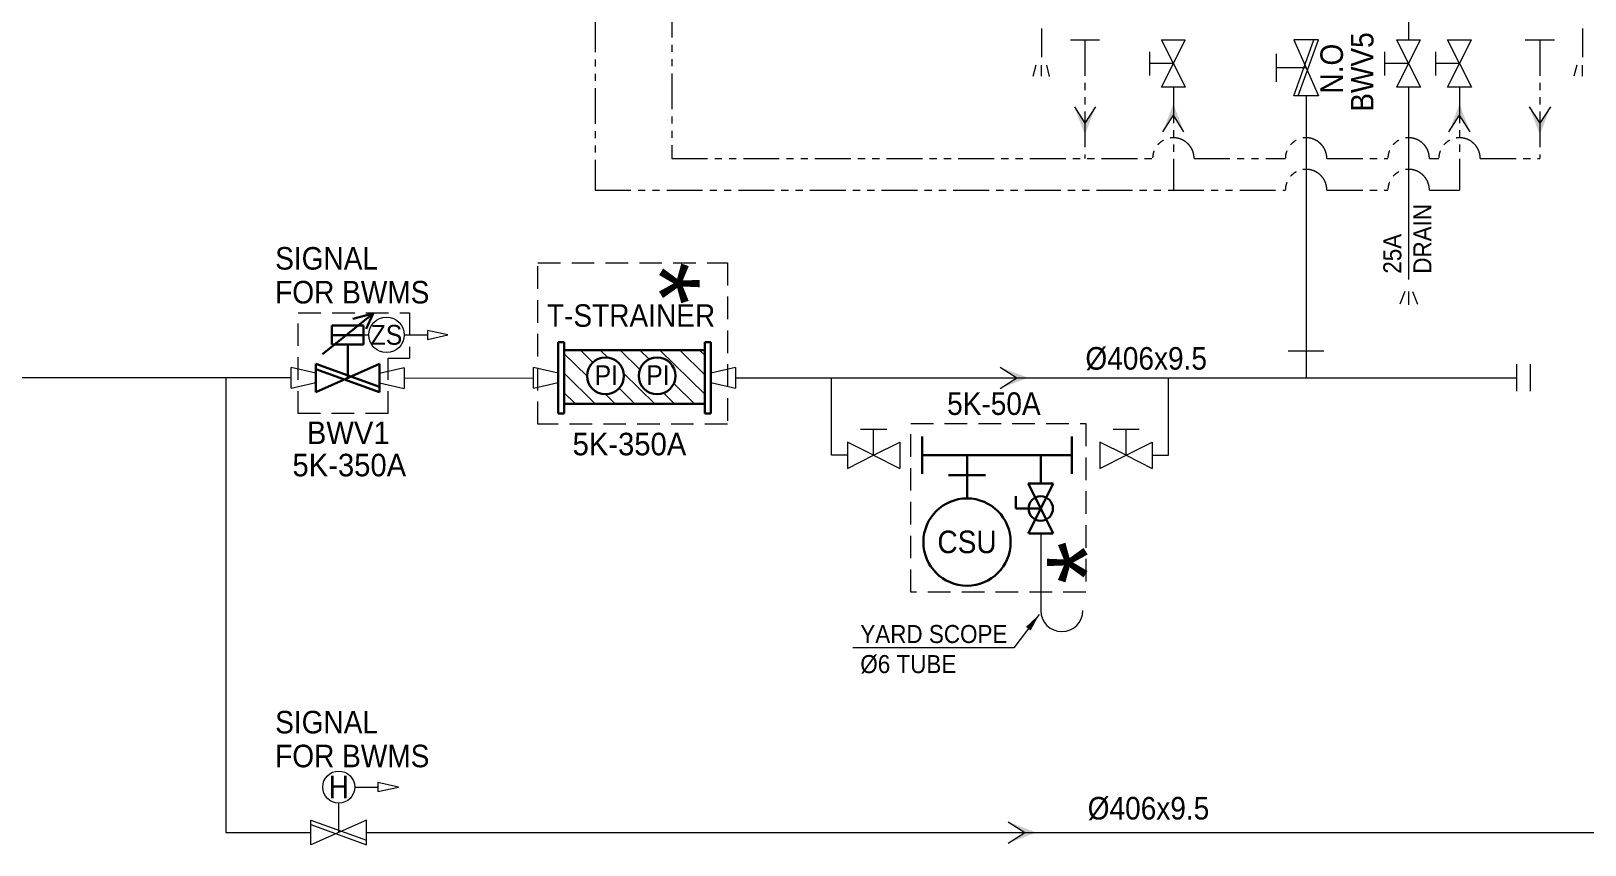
# Model space of a CAD drawing. Extents: x -553847 to 4496999, y 514150 to 878882.
# Drawn here: x 4382612 to 4399829, y 588251 to 597272 of the extents above; entities that cross this region are included whole.
import ezdxf

# ---------------------------------------------------------------- set-up
doc = ezdxf.new("R2010")
doc.units = 0
doc.header["$LTSCALE"] = 25
doc.header["$MEASUREMENT"] = 0
for name, pattern in [('DASHED', [0.75, 0.5, -0.25]), ('HIDDEN', [0.375, 0.25, -0.125]), ('PHANTOM', [63.5, 31.75, -6.35, 6.35, -6.35, 6.35, -6.35])]:
    doc.linetypes.add(name, pattern=pattern)
doc.layers.add('0.3 Text', color=7, linetype='CONTINUOUS')
for name, color, linetype, lineweight in [('0.4 Maker scope box', 3, 'HIDDEN', 9), ('0.5 Dim', 1, 'CONTINUOUS', 9), ('1.1 Y_Pipe', 7, 'CONTINUOUS', 13), ('1.5 M_Equip', 4, 'CONTINUOUS', 30), ('1.7 Signal', 6, 'ZIGZAG', 9), ('1.8 PRU Cooling', 253, 'PHANTOM', 9), ('1.9 Arrow', 1, 'CONTINUOUS', 9)]:
    doc.layers.add(name, color=color, linetype=linetype, lineweight=lineweight)
doc.styles.add('ARIAL', font='arial.ttf')
doc.styles.get("Standard").update_dxf_attribs({"font": '', "width": 0.95, "height": 250})
doc.styles.get('Standard').set_extended_font_data('Gulim')
doc.linetypes.add('ZIGZAG', pattern='A,0.0001,-0.2,[131,ltypeshp.shx,S=0.2,R=0,X=-0.2,Y=0],-0.4,[131,ltypeshp.shx,S=0.2,R=180,X=0.2,Y=0],-0.2', length=0.8001)
doc.dimstyles.new('TC50', dxfattribs={"dimtxt": 250, "dimasz": 200, "dimexe": 100, "dimexo": 100, "dimgap": 100, "dimtad": 1, "dimtoh": 1, "dimdec": 0, "dimrnd": 0.0005, "dimzin": 9, "dimdsep": 46, "dimtxsty": 'Standard', "dimcen": -3.5, "dimclrd": 1, "dimclre": 1, "dimazin": 2, "dimtfac": 0.6, "dimtdec": 0, "dimtmove": 0, "dimatfit": 3, "dimfxl": 4, "dimtolj": 1, "dimlwd": 15, "dimlwe": 15, "dimarcsym": 0})

msp = doc.modelspace()

# ---------------------------------------------------------------- hatches: boundary and pattern name
at = {"layer": '1.9 Arrow'}
h = msp.add_hatch(color=256, dxfattribs=at)
h.paths.add_polyline_path([(4394288.9, 596121.4), (4394288.9, 596249), (4394406.4, 596432.3)])
h.paths.add_polyline_path([(4394288.9, 596121.4), (4394171.5, 596432.3), (4394288.9, 596249)])
h = msp.add_hatch(color=256, dxfattribs=at)
h.paths.add_polyline_path([(4395268.4, 596466.3), (4395268.4, 596338.7), (4395385.8, 596155.3)])
h.paths.add_polyline_path([(4395268.4, 596466.3), (4395150.9, 596155.3), (4395268.4, 596338.7)])
h = msp.add_hatch(color=256, dxfattribs=at)
h.paths.add_polyline_path([(4398439.1, 596466.3), (4398439.1, 596338.7), (4398556.5, 596155.3)])
h.paths.add_polyline_path([(4398439.1, 596466.3), (4398321.6, 596155.3), (4398439.1, 596338.7)])
h = msp.add_hatch(color=256, dxfattribs=at)
h.paths.add_polyline_path([(4399329.4, 596121.4), (4399329.4, 596249), (4399446.8, 596432.3)])
h.paths.add_polyline_path([(4399329.4, 596121.4), (4399211.9, 596432.3), (4399329.4, 596249)])
h = msp.add_hatch(color=256, dxfattribs=at)
h.paths.add_polyline_path([(4393660.4, 593428.8), (4393532.9, 593428.8), (4393349.5, 593311.4)])
h.paths.add_polyline_path([(4393660.4, 593428.8), (4393349.5, 593546.3), (4393532.9, 593428.8)])
h = msp.add_hatch(color=256, dxfattribs=at)
h.paths.add_polyline_path([(4393750.4, 588388.7), (4393622.9, 588388.7), (4393439.5, 588271.3)])
h.paths.add_polyline_path([(4393750.4, 588388.7), (4393439.5, 588506.2), (4393622.9, 588388.7)])

# ---------------------------------------------------------------- linework, layer by layer
at = {"layer": '0.4 Maker scope box', "linetype": 'DASHED', "lineweight": 15, "ltscale": 20}
for p, q in [((4386567, 593031.5), (4386567, 593644.7)), ((4386567, 593644.7), (4386803.9, 593644.7))]:
    msp.add_line(p, q, dxfattribs=at)
at = {"layer": '0.4 Maker scope box', "linetype": 'DASHED', "lineweight": 15, "ltscale": 20, "elevation": 0}
msp.add_lwpolyline([(4390327.5, 594703.1), (4390327.5, 592914.1), (4388226.8, 592914.1), (4388226.8, 594703.1)], close=True, dxfattribs=at)
at = {"layer": '0.4 Maker scope box', "linetype": 'DASHED', "lineweight": 15, "ltscale": 20}
msp.add_lwpolyline([(4386567, 593031.5), (4385572.4, 593031.5), (4385572.4, 594147.5), (4386803.9, 594147.5), (4386803.9, 593644.7)], dxfattribs=at)
msp.add_lwpolyline([(4394299.1, 592920.3), (4394299.1, 591053.8), (4392359.1, 591053.8), (4392359.1, 592920.3)], close=True, dxfattribs=at)
at = {"layer": '1.1 Y_Pipe'}
for p, q in [((4397875.5, 597746.8), (4397875.5, 597173.6)), ((4395137.2, 597173.6), (4395399.5, 597173.6)), ((4395268.4, 596911.3), (4395137.2, 597173.6)), ((4395268.4, 596911.3), (4395399.5, 597173.6)), ((4396876.8, 597173.6), (4396601.8, 597173.6)), ((4396601.8, 597173.6), (4396876.8, 596554.2)), ((4396601.8, 596554.2), (4396823.7, 597173.6)), ((4396651.4, 596554.2), (4396876.8, 597173.6)), ((4397744.4, 597173.6), (4398006.6, 597173.6)), ((4397875.5, 596911.3), (4397744.4, 597173.6)), ((4397875.5, 596911.3), (4398006.6, 597173.6)), ((4398307.9, 597173.6), (4398570.2, 597173.6)), ((4398439, 596911.3), (4398307.9, 597173.6)), ((4398439.1, 596911.3), (4398570.2, 597173.6)), ((4395006.1, 596780.2), (4395006.1, 597042.5)), ((4396413.1, 596709.1), (4396413.1, 597018.8)), ((4397613.3, 596780.2), (4397613.3, 597042.5)), ((4398176.8, 596780.2), (4398176.8, 597042.5)), ((4395268.4, 596911.3), (4395006.1, 596911.3)), ((4395137.2, 596649.1), (4395268.4, 596911.3)), ((4395268.4, 596911.3), (4395399.5, 596649.1)), ((4396739.3, 596863.9), (4396413.1, 596863.9)), ((4397875.5, 596911.3), (4397613.3, 596911.3)), ((4397744.4, 596649.1), (4397875.5, 596911.3)), ((4397875.5, 596911.3), (4398006.6, 596649.1)), ((4398439.1, 596911.3), (4398176.8, 596911.3)), ((4398307.9, 596649.1), (4398439.1, 596911.3)), ((4398439.1, 596911.3), (4398570.2, 596649.1)), ((4395399.5, 596649.1), (4395137.2, 596649.1)), ((4398006.6, 596649.1), (4397744.4, 596649.1)), ((4398570.2, 596649.1), (4398307.9, 596649.1)), ((4396876.8, 596554.2), (4396601.8, 596554.2)), ((4397833.7, 594383.4), (4397778.6, 594244.1)), ((4397875.5, 594383.8), (4397875.5, 594237.3)), ((4397919.2, 594383.4), (4397974.3, 594244.1)), ((4385493.5, 593314), (4385493.5, 593543.7)), ((4385767.8, 593480.1), (4385493.5, 593543.7)), ((4385767.8, 593377.5), (4385767.8, 593480.1)), ((4386746.2, 593540.1), (4386472, 593476.6)), ((4386746.2, 593540.1), (4386746.2, 593310.4)), ((4388179.1, 593314), (4388179.1, 593543.6)), ((4388453.4, 593480.1), (4388179.1, 593543.6)), ((4388453.4, 593377.5), (4388453.4, 593480.1)), ((4390416.3, 593543.7), (4390142, 593480.1)), ((4390142, 593480.1), (4390142, 593377.5)), ((4390416.3, 593543.7), (4390416.3, 593314)), ((4385493.5, 593314), (4385767.8, 593377.5)), ((4386472, 593476.6), (4386472, 593373.9)), ((4386472, 593373.9), (4386746.2, 593310.4)), ((4388179.1, 593314), (4388453.4, 593377.5)), ((4390142, 593377.5), (4390416.3, 593314)), ((4390416.3, 593428.8), (4399071.5, 593428.8)), ((4391479.1, 592570.2), (4391479.1, 593428.8)), ((4395213.1, 592570.2), (4395213.1, 593428.8)), ((4391801.8, 592860.4), (4392092, 592860.4)), ((4391946.9, 592570.2), (4391946.9, 592860.4)), ((4394600.2, 592860.4), (4394890.4, 592860.4)), ((4394745.3, 592570.2), (4394745.3, 592860.4)), ((4391656.6, 592715.3), (4391656.6, 592425.1)), ((4391946.9, 592570.2), (4391656.6, 592715.3)), ((4391946.9, 592570.2), (4392237.1, 592715.3)), ((4392237.1, 592715.3), (4392237.1, 592425.1)), ((4394455.1, 592715.3), (4394455.1, 592425.1)), ((4394745.3, 592570.2), (4394455.1, 592715.3)), ((4394745.3, 592570.2), (4395035.5, 592715.3)), ((4395035.5, 592715.3), (4395035.5, 592425.1)), ((4391656.6, 592570.2), (4391479.1, 592570.2)), ((4391656.6, 592425.1), (4391946.9, 592570.2)), ((4391946.9, 592570.2), (4391946.8, 592570.2)), ((4391946.9, 592570.2), (4392237.1, 592425.1)), ((4394455.1, 592425.1), (4394745.3, 592570.2)), ((4394745.3, 592570.2), (4394745.3, 592570.2)), ((4394745.3, 592570.2), (4395035.5, 592425.1)), ((4395035.5, 592570.2), (4395213.1, 592570.2)), ((4386020.2, 588388.7), (4386020.2, 588714.9)), ((4385710.5, 588251.2), (4385710.5, 588526.2)), ((4386329.9, 588526.2), (4385710.5, 588251.2)), ((4385710.5, 588526.2), (4386329.9, 588304.3)), ((4386329.9, 588251.2), (4386329.9, 588526.2)), ((4385710.5, 588476.7), (4386329.9, 588251.2))]:
    msp.add_line(p, q, dxfattribs=at)
at = {"layer": '1.1 Y_Pipe', "linetype": 'Continuous', "ltscale": 30}
for p, q in [((4397875.5, 596649.1), (4397875.5, 594518.8)), ((4396739.3, 596554.2), (4396739.3, 593428.8)), ((4396541.8, 593728.8), (4396936.8, 593728.8)), ((4399071.5, 593578.8), (4399071.5, 593278.8)), ((4399221.5, 593578.8), (4399221.5, 593278.8)), ((4385493.5, 593428.8), (4372905.7, 593428.8)), ((4384770.5, 593427), (4384770.5, 588388.7)), ((4393800.1, 591702.2), (4393800.1, 590848.5)), ((4384770.5, 588388.7), (4385710.5, 588388.7)), ((4386329.9, 588388.7), (4404091.4, 588388.7))]:
    msp.add_line(p, q, dxfattribs=at)
at = {"layer": '1.1 Y_Pipe', "linetype": 'Continuous', "ltscale": 75}
for p, q in [((4386295.9, 593904.1), (4386353.3, 593904.1)), ((4386746.2, 593425.3), (4388179.1, 593428.8))]:
    msp.add_line(p, q, dxfattribs=at)
at = {"layer": '1.1 Y_Pipe', "color": 0}
msp.add_circle((4386550.2, 593904.1), 196.8, dxfattribs=at)
at = {"layer": '1.1 Y_Pipe', "linetype": 'Continuous', "ltscale": 30}
msp.add_circle((4386020.2, 588892.6), 177.6, dxfattribs=at)
msp.add_arc((4394033.1, 590848.5), 233, 180, 0, dxfattribs=at)
at = {"layer": '1.5 M_Equip'}
for p, q in [((4385841.3, 593691.3), (4386400.3, 594140)), ((4385943.8, 594008.5), (4386295.9, 594008.5)), ((4385943.8, 593796.1), (4385943.8, 594008.5)), ((4386400.3, 594140), (4386178.1, 594081.7)), ((4386295.9, 594008.5), (4386295.9, 593796.1)), ((4386400.3, 594140), (4386324.2, 593971.8)), ((4385943.8, 593902.3), (4386295.9, 593902.3)), ((4385943.8, 593796.1), (4386295.9, 593796.1))]:
    msp.add_line(p, q, dxfattribs=at)
at = {"layer": '1.5 M_Equip', "color": 4}
for p, q in [((4386119.9, 593425.2), (4386119.9, 593796.1)), ((4388453.4, 593823.8), (4388453.4, 593033.8)), ((4388453.4, 593823.8), (4388519.4, 593823.8)), ((4388519.4, 593823.8), (4388519.4, 593033.8)), ((4388519.4, 593735.8), (4388923.7, 593735.8)), ((4388923.7, 593735.8), (4389649.7, 593735.8)), ((4389649.7, 593735.8), (4390076, 593735.8)), ((4390076, 593823.8), (4390076, 593033.8)), ((4390076, 593823.8), (4390142, 593823.8)), ((4390142, 593823.8), (4390142, 593033.8)), ((4385767.8, 593268.9), (4385767.8, 593581.6)), ((4386472, 593581.6), (4385767.8, 593268.9)), ((4385767.8, 593581.6), (4386472, 593327.8)), ((4385767.8, 593522.7), (4386472, 593268.9)), ((4386472, 593268.9), (4386472, 593581.6)), ((4388519.4, 593141.8), (4390076, 593141.8)), ((4388453.4, 593033.8), (4388519.4, 593033.8)), ((4390076, 593033.8), (4390142, 593033.8)), ((4392486.2, 592776.2), (4392486.2, 592364.3)), ((4394144.8, 592776.2), (4394144.8, 592364.3)), ((4394144.8, 592570.2), (4392486.2, 592570.2)), ((4392982.2, 592570.2), (4392982.2, 592091.4)), ((4393799, 592257.2), (4393799, 592570.2)), ((4392776.2, 592348.8), (4393188.2, 592348.8)), ((4393521.5, 592118.4), (4393521.5, 591979.7)), ((4393937.7, 592257.2), (4393660.2, 592257.2)), ((4393660.2, 592257.2), (4393799, 591979.7)), ((4393799, 591979.7), (4393937.7, 592257.2)), ((4393799, 591979.7), (4393521.5, 591979.7)), ((4393799, 591979.7), (4393660.2, 591702.2)), ((4393799, 591979.7), (4393937.7, 591702.2)), ((4393665.5, 591702.2), (4393934.8, 591702.2))]:
    msp.add_line(p, q, dxfattribs=at)
at = {"layer": '1.5 M_Equip', "color": 4, "lineweight": 9}
for p, q in [((4388519.4, 593695.7), (4388772.4, 593446.7)), ((4388698.6, 593735.8), (4388837.5, 593599.1)), ((4388918.6, 593735.8), (4389004.3, 593651.5)), ((4389138.6, 593735.8), (4389357.2, 593520.8)), ((4389358.6, 593735.8), (4389461.8, 593634.3)), ((4389578.6, 593735.8), (4390076, 593246.4)), ((4389798.6, 593735.8), (4390076, 593462.8)), ((4390018.6, 593735.8), (4390076, 593679.3)), ((4389177.2, 593481.4), (4389522.3, 593141.8)), ((4388519.4, 593479.2), (4388862.3, 593141.8)), ((4389127.5, 593313.8), (4389302.3, 593141.8)), ((4389733.9, 593366.6), (4389962.3, 593141.8)), ((4388519.4, 593262.7), (4388642.3, 593141.8)), ((4388976.2, 593246.2), (4389082.3, 593141.8)), ((4389622.1, 593260.1), (4389742.3, 593141.8))]:
    msp.add_line(p, q, dxfattribs=at)
at = {"layer": '1.5 M_Equip', "color": 4}
for centre, radius in [((4388976, 593449.8), 203.6), ((4389548, 593449.8), 203.6), ((4393799, 591979.7), 135.4), ((4392982.2, 591608), 483.5)]:
    msp.add_circle(centre, radius, dxfattribs=at)
at = {"layer": '1.7 Signal', "linetype": 'ZIGZAG', "ltscale": 10}
for p, q in [((4386747, 593904.1), (4387003.2, 593904.1)), ((4386197.8, 588892.6), (4386454.1, 588892.6))]:
    msp.add_line(p, q, dxfattribs=at)
at = {"layer": '1.8 PRU Cooling', "linetype": 'PHANTOM', "ltscale": 0.5}
for p, q in [((4393806.9, 602854.9), (4393808.3, 596981.7)), ((4399795, 602854.8), (4399801.9, 596982.2)), ((4389710.2, 601564.7, 0), (4389710.2, 595858.8, 0)), ((4388860.9, 598226.7, 0), (4388860.9, 595508.8, 0)), ((4394128, 597173.6), (4394449.9, 597173.6)), ((4394288.9, 597173.6), (4394288.9, 595858.8)), ((4399168.4, 597173.6), (4399490.3, 597173.6)), ((4399329.4, 597173.6), (4399329.4, 595858.8)), ((4393743.7, 596892.6, 0), (4393710.1, 596769.5, 0)), ((4393802.9, 596892.6, 0), (4393802.9, 596771.3, 0)), ((4393861.2, 596892.6, 0), (4393894, 596769.4, 0)), ((4399738.2, 596893.6, 0), (4399704.6, 596770.6, 0)), ((4399797.4, 596893.6, 0), (4399797.4, 596772.3, 0)), ((4395268.4, 596649.1), (4395268.4, 595508.8)), ((4398439.1, 596649.1), (4398439.1, 595508.8)), ((4389710.2, 595858.8), (4395038.4, 595858.8)), ((4395498.4, 595858.8), (4396509.3, 595858.8)), ((4396969.3, 595858.8), (4397645.5, 595858.8)), ((4398105.5, 595858.8), (4398209.1, 595858.8)), ((4398669.1, 595858.8), (4399329.4, 595858.8)), ((4388860.9, 595508.8, 0), (4396509.3, 595508.8, 0)), ((4396969.3, 595508.8), (4397645.5, 595508.8)), ((4398105.5, 595508.8), (4398439.1, 595508.8))]:
    msp.add_line(p, q, dxfattribs=at)
for centre in [(4395268.4, 595858.8), (4396739.3, 595858.8), (4397875.5, 595858.8), (4398439.1, 595858.8), (4396739.3, 595508.8), (4397875.5, 595508.8)]:
    msp.add_arc(centre, 230, 0, 180, dxfattribs=at)
at = {"layer": '1.9 Arrow'}
for p, q in [((4394171.5, 596432.3), (4394288.9, 596249)), ((4394406.4, 596432.3), (4394288.9, 596249)), ((4399211.9, 596432.3), (4399329.4, 596249)), ((4399446.8, 596432.3), (4399329.4, 596249)), ((4395150.9, 596155.3), (4395268.4, 596338.7)), ((4395385.8, 596155.3), (4395268.4, 596338.7)), ((4398321.6, 596155.3), (4398439.1, 596338.7)), ((4398556.5, 596155.3), (4398439.1, 596338.7)), ((4387003.2, 593954.2), (4387003.2, 593854)), ((4387230.3, 593904.1), (4387003.2, 593954.2)), ((4387003.2, 593854), (4387230.3, 593904.1)), ((4393349.5, 593546.3), (4393532.9, 593428.8)), ((4393349.5, 593311.4), (4393532.9, 593428.8)), ((4386454.1, 588942.6), (4386454.1, 588842.5)), ((4386681.1, 588892.6), (4386454.1, 588942.6)), ((4386454.1, 588842.5), (4386681.1, 588892.6)), ((4393439.5, 588506.2), (4393622.9, 588388.7)), ((4393439.5, 588271.3), (4393622.9, 588388.7))]:
    msp.add_line(p, q, dxfattribs=at)

# ---------------------------------------------------------------- texts
at = {"layer": '0.3 Text', "linetype": 'Continuous', "width": 0.95}
msp.add_text('BWV5', height=250, rotation=90, dxfattribs=at).set_placement((4397486, 596377.4))
at = {"layer": '0.3 Text'}
for s, width, p in [('Ø406x9.5', 0.95, (4394293.8, 593518.9)), ('BWV1', 0.99, (4385667.2, 592693.9)), ('5K-350A', 0.99, (4388611.7, 592569.3)), ('5K-350A', 0.99, (4385507.8, 592336.6)), ('Ø406x9.5', 0.95, (4394319.4, 588532.9))]:
    msp.add_text(s, height=250, dxfattribs=dict(at, width=width)).set_placement(p)
at = {"layer": '0.3 Text', "linetype": 'Continuous', "width": 0.95}
msp.add_text('5K-50A', height=250, dxfattribs=at).set_placement((4392761.7, 593017.1))
at = {"layer": '0.3 Text', "linetype": 'Continuous', "insert": (4397024.1, 596855), "char_height": 250, "width": 1301.802, "attachment_point": 5, "rotation": 90, "line_spacing_factor": 0.9}
msp.add_mtext('N.O', dxfattribs=at)
at = {"layer": '0.3 Text', "insert": (4397594.9, 594582.1), "char_height": 200, "attachment_point": 1, "rotation": 90}
msp.add_mtext_dynamic_manual_height_columns('25A\\PDRAIN', width=3714.7, gutter_width=1000, heights=[0], dxfattribs=at)
at = {"layer": '0.3 Text', "color": 3, "char_height": 250, "width": 3089.316, "attachment_point": 5, "line_spacing_factor": 0.9}
for insert in [(4386861, 594563.2), (4386861, 589422.8)]:
    msp.add_mtext('\\pxql;SIGNAL\\PFOR BWMS', dxfattribs=dict(at, insert=insert))
at = {"layer": '0.3 Text', "linetype": 'Continuous', "char_height": 250, "width": 1301.802, "attachment_point": 5, "line_spacing_factor": 0.9}
for s, insert in [('\\pxql;\\PT-STRAINER', (4388978.4, 594304.3)), ('\\pxqc;CSU ', (4392982.2, 591608))]:
    msp.add_mtext(s, dxfattribs=dict(at, insert=insert))
at = {"layer": '0.3 Text', "insert": (4386549.5, 593903.2), "char_height": 220, "width": 219.124, "attachment_point": 5, "line_spacing_factor": 0.9}
msp.add_mtext('\\pxqc;ZS', dxfattribs=at)
at = {"layer": '0.3 Text', "char_height": 220, "attachment_point": 5}
for insert in [(4388985.9, 593457.3), (4389557.9, 593457.3)]:
    msp.add_mtext('PI', dxfattribs=dict(at, insert=insert))
at = {"layer": '0.3 Text', "insert": (4391799.9, 590688.9), "char_height": 200, "attachment_point": 1}
msp.add_mtext_dynamic_manual_height_columns('YARD SCOPE\\PØ6 TUBE', width=1700.006, gutter_width=1000, heights=[0], dxfattribs=at)
at = {"layer": '0.4 Maker scope box', "linetype": 'DASHED', "lineweight": 15, "ltscale": 20, "style": 'ARIAL'}
msp.add_text('*', height=880, rotation=270, dxfattribs=at).set_placement((4389138.2, 594713.9))
at = {"layer": '0.4 Maker scope box', "style": 'ARIAL'}
msp.add_text('*', height=880, rotation=90, dxfattribs=at).set_placement((4394750.2, 591141.6))
at = {"layer": '1.1 Y_Pipe', "color": 255, "insert": (4386022.1, 588893.2), "char_height": 250, "width": 3464.914, "attachment_point": 5, "line_spacing_factor": 0.9}
msp.add_mtext('{\\C256;H}', dxfattribs=at)

# ---------------------------------------------------------------- leaders
at = {"layer": '0.5 Dim', "color": 3}
msp.add_leader([(4393783.1, 590806.7), (4393499.9, 590436.7), (4391716.5, 590436.7)], dimstyle='TC50', override={"dimgap": 100, "dimtad": 0, "dimarcsym": 1}, dxfattribs=at)

doc.saveas('drawing.dxf')
